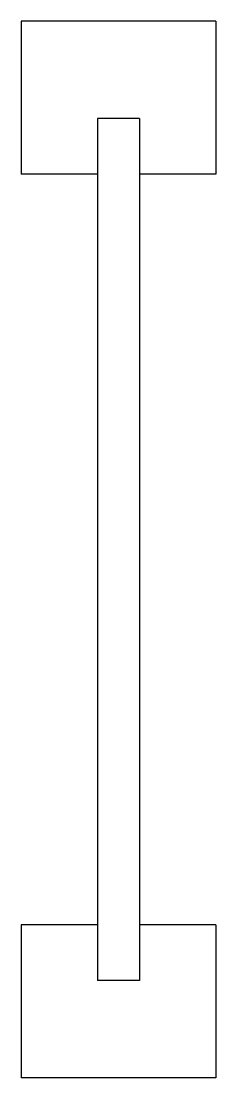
# Model space of a CAD drawing. Extents: x -0.87 to 0.88, y -9.5 to 0.
import ezdxf

# ---------------------------------------------------------------- set-up
doc = ezdxf.new("R2010")
doc.units = 0
doc.header["$MEASUREMENT"] = 0

msp = doc.modelspace()

# ---------------------------------------------------------------- linework, layer by layer
at = {"color": 0}
for p, q in [((0.875, 0), (-0.875, 0)), ((-0.875, 0), (-0.875, -1.375)), ((0.875, 0), (0.875, -1.375)), ((-0.1875, -0.875), (-0.1875, -1.375)), ((0.1875, -0.875), (-0.1875, -0.875)), ((0.1875, -0.875), (0.1875, -1.375)), ((-0.1875, -1.375), (-0.875, -1.375)), ((0.875, -1.375), (0.1875, -1.375)), ((-0.1875, -8.125), (-0.875, -8.125)), ((-0.875, -8.125), (-0.875, -9.5)), ((-0.1875, -8.125), (-0.1875, -8.625)), ((0.875, -8.125), (0.1875, -8.125)), ((0.1875, -8.125), (0.1875, -8.625)), ((0.875, -8.125), (0.875, -9.5)), ((0.1875, -8.625), (-0.1875, -8.625)), ((0.875, -9.5), (-0.875, -9.5))]:
    msp.add_line(p, q, dxfattribs=at)
for p, q in [((-0.1875, -1.375), (-0.1875, -8.125)), ((0.1875, -1.375), (0.1875, -8.125))]:
    msp.add_line(p, q)

doc.saveas('drawing.dxf')
